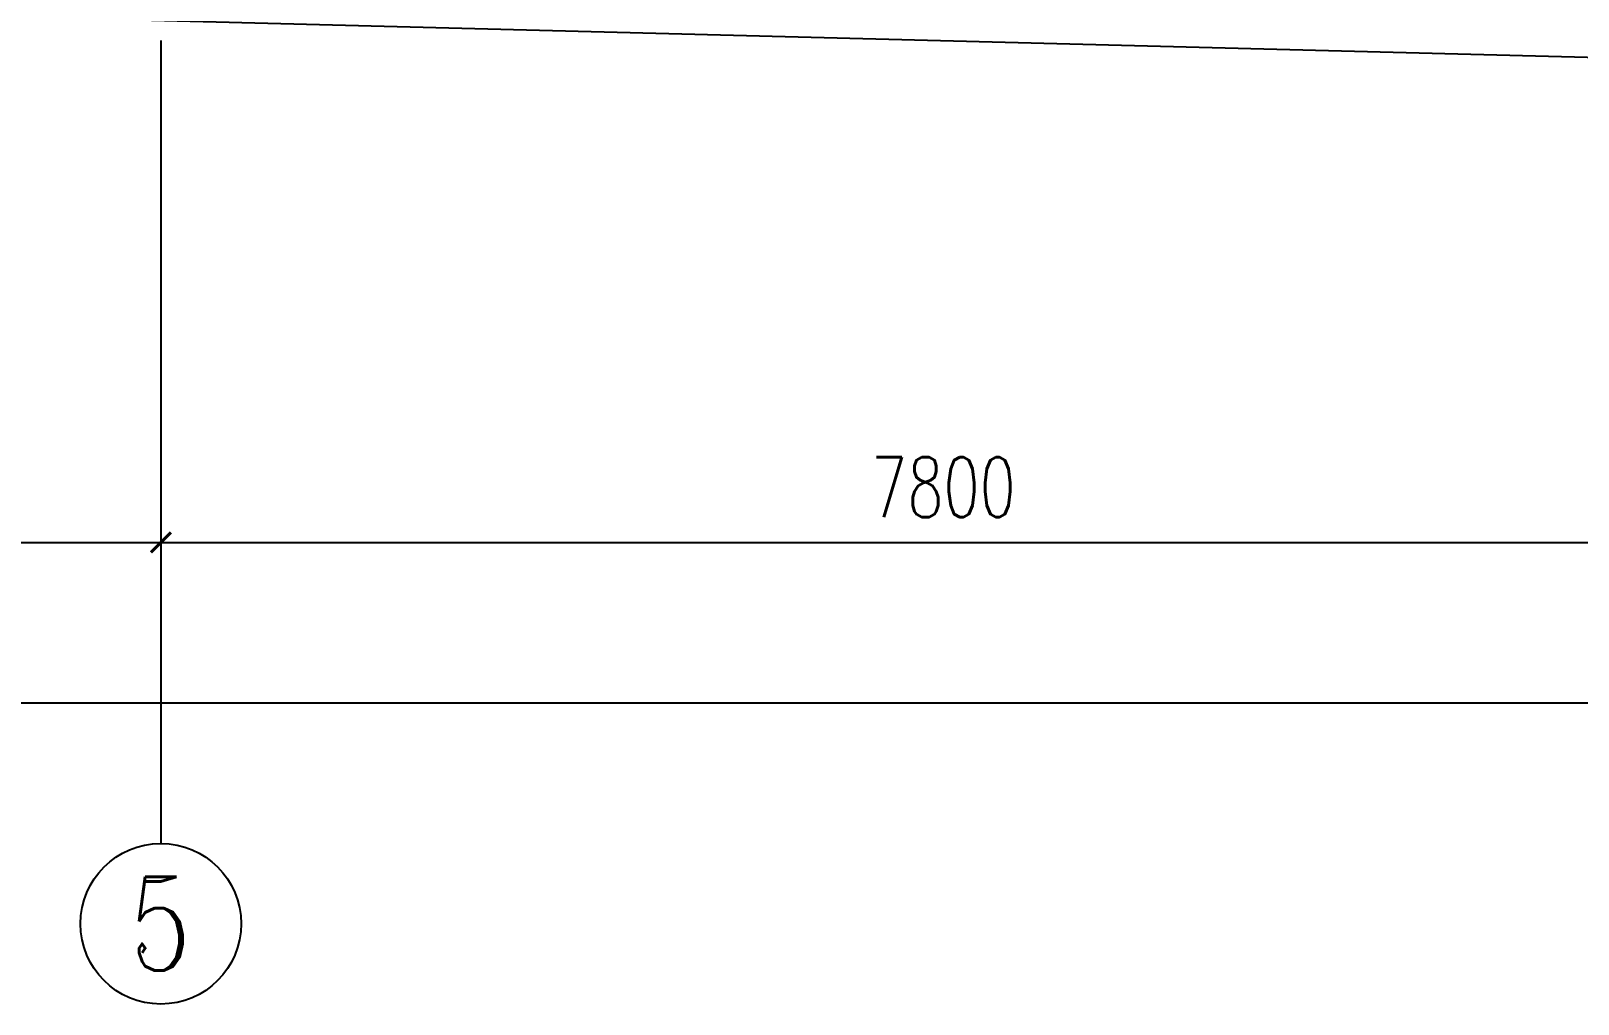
# Model space of a CAD drawing. Header units: millimetres. Extents: x 2680932 to 6187768, y 127588 to 383208.
# Drawn here: x 3068982 to 3076691, y 141527 to 146375 of the extents above; entities that cross this region are included whole.
import ezdxf
from ezdxf.enums import TextEntityAlignment as Align

# ---------------------------------------------------------------- set-up
doc = ezdxf.new("R2010")
doc.units = ezdxf.units.MM
doc.header["$LTSCALE"] = 20
for name, color, linetype in [('AXIS', 3, 'Continuous'), ('AXIS_TEXT', 7, 'Continuous'), ('装饰一', 201, 'Continuous')]:
    doc.layers.add(name, color=color, linetype=linetype)
doc.styles.add('_TCH_AXIS', font='COMPLEX', dxfattribs={"bigfont": 'GBCBIG'})
doc.styles.add('_TCH_DIM_T3', font='SIMPLEX', dxfattribs={"width": 0.705882, "bigfont": 'GBCBIG'})
doc.styles.add('COMPLEX', font='complex')
doc.dimstyles.new('_TCH_ARCH&&100', dxfattribs={"dimtxt": 297.5, "dimasz": 100, "dimexe": 250, "dimexo": 300, "dimgap": 126.25, "dimtad": 1, "dimdec": 0, "dimzin": 0, "dimdsep": 46, "dimtxsty": '_TCH_DIM_T3', "dimblk": 'ARCHTICK', "dimcen": 0.09, "dimclrt": 7, "dimazin": 2, "dimtfac": 1, "dimtdec": 0, "dimtix": 1, "dimtmove": 2, "dimatfit": 3, "dimfxl": 1, "dimtolj": 1, "dimtzin": 0, "dimarcsym": 0})

# ---------------------------------------------------------------- blocks, each defined once
blk = doc.blocks.new('_ArchTick')
at = {"color": 0, "linetype": 'ByBlock', "lineweight": -3, "const_width": 0.15}
blk.add_lwpolyline([(-0.5, -0.5), (0.5, 0.5)], dxfattribs=at)
blk = doc.blocks.new('*D320')
at = {"layer": 'AXIS', "color": 0, "lineweight": -2, "transparency": 16777216}
for p, q in [((3065079.1, 146027), (3065079.1, 143577)), ((3069629.1, 146027), (3069629.1, 143577)), ((3065079.1, 143827), (3069629.1, 143827))]:
    blk.add_line(p, q, dxfattribs=at)
at = {"layer": 'Defpoints', "color": 0, "transparency": 16777216}
for p in [(3065079.1, 146327), (3069629.1, 146327), (3069629.1, 143827)]:
    blk.add_point(p, dxfattribs=at)
at = {"layer": 'AXIS', "color": 0, "lineweight": -2, "transparency": 16777216, "xscale": 100, "yscale": 100, "zscale": 100, "rotation": 180}
blk.add_blockref('_ArchTick', (3065079.1, 143827), dxfattribs=at)
at = {"layer": 'AXIS', "color": 0, "lineweight": -2, "transparency": 16777216, "xscale": 100, "yscale": 100, "zscale": 100}
blk.add_blockref('_ArchTick', (3069629.1, 143827), dxfattribs=at)
at = {"layer": 'AXIS', "color": 7, "transparency": 16777216, "insert": (3067354.1, 144102), "char_height": 297.5, "attachment_point": 5, "style": '_TCH_DIM_T3'}
blk.add_mtext('\\A1;4550', dxfattribs=at)
blk = doc.blocks.new('*D321')
at = {"layer": 'AXIS', "color": 0, "lineweight": -2, "transparency": 16777216}
for p, q in [((3069629.1, 146027), (3069629.1, 143577)), ((3077429.1, 146027), (3077429.1, 143577)), ((3069629.1, 143827), (3077429.1, 143827))]:
    blk.add_line(p, q, dxfattribs=at)
at = {"layer": 'Defpoints', "color": 0, "transparency": 16777216}
for p in [(3069629.1, 146327), (3077429.1, 146327), (3077429.1, 143827)]:
    blk.add_point(p, dxfattribs=at)
at = {"layer": 'AXIS', "color": 0, "lineweight": -2, "transparency": 16777216, "xscale": 100, "yscale": 100, "zscale": 100, "rotation": 180}
blk.add_blockref('_ArchTick', (3069629.1, 143827), dxfattribs=at)
at = {"layer": 'AXIS', "color": 0, "lineweight": -2, "transparency": 16777216, "xscale": 100, "yscale": 100, "zscale": 100}
blk.add_blockref('_ArchTick', (3077429.1, 143827), dxfattribs=at)
at = {"layer": 'AXIS', "color": 7, "transparency": 16777216, "insert": (3073529.1, 144102), "char_height": 297.5, "attachment_point": 5, "style": '_TCH_DIM_T3'}
blk.add_mtext('\\A1;7800', dxfattribs=at)
blk = doc.blocks.new('*D327')
at = {"layer": 'AXIS', "color": 0, "lineweight": -2, "transparency": 16777216}
for p, q in [((3065079.1, 146027), (3065079.1, 142777)), ((3116429.1, 146027), (3116429.1, 142777)), ((3065079.1, 143027), (3116429.1, 143027))]:
    blk.add_line(p, q, dxfattribs=at)
at = {"layer": 'Defpoints', "color": 0, "transparency": 16777216}
for p in [(3065079.1, 146327), (3116429.1, 146327), (3116429.1, 143027)]:
    blk.add_point(p, dxfattribs=at)
at = {"layer": 'AXIS', "color": 0, "lineweight": -2, "transparency": 16777216, "xscale": 100, "yscale": 100, "zscale": 100, "rotation": 180}
blk.add_blockref('_ArchTick', (3065079.1, 143027), dxfattribs=at)
at = {"layer": 'AXIS', "color": 0, "lineweight": -2, "transparency": 16777216, "xscale": 100, "yscale": 100, "zscale": 100}
blk.add_blockref('_ArchTick', (3116429.1, 143027), dxfattribs=at)
at = {"layer": 'AXIS', "color": 7, "transparency": 16777216, "insert": (3090754.1, 143302), "char_height": 297.5, "attachment_point": 5, "style": '_TCH_DIM_T3'}
blk.add_mtext('\\A1;51350', dxfattribs=at)
blk = doc.blocks.new('_AXISO')
blk.add_circle((0, 0), 0.5)
at = {"layer": 'AXIS_TEXT', "style": 'COMPLEX', "width": 1.041667}
blk.add_attdef('A', text='', height=0.56, dxfattribs=at).set_placement((-0.25, -0.28), (0.25, -0.28), align=Align.FIT)

msp = doc.modelspace()

# ---------------------------------------------------------------- linework, layer by layer
at = {"layer": 'AXIS'}
msp.add_line((3069629.1, 146327), (3069629.1, 142327), dxfattribs=at)
at = {"layer": '装饰一'}
msp.add_lwpolyline([(3118431, 178935.7), (3117843.2, 206444, 0.419225), (3115663, 208497.6), (3089588.7, 207494.7, 0.18894), (3088585.7, 207056.5), (3064713.2, 183184, 0.195167), (3064274, 182145), (3063786.7, 148357.2, 0.410933), (3065540.4, 146531.9), (3093206.1, 145822.5, 0.455994), (3095651.8, 148496.8), (3095284, 151684.5, -0.433347), (3116442.2, 176793.8, 0.405051)], format="xyb", close=True, dxfattribs=at)

# ---------------------------------------------------------------- block references
at = {"layer": 'AXIS'}
ref = msp.add_blockref('_AXISO', (3069629.1, 141927), dxfattribs=dict(at, xscale=800, yscale=800, zscale=800))
ref.add_attrib('A', '5', dxfattribs={"layer": 'AXIS_TEXT', "height": 465.9, "style": '_TCH_AXIS'}).set_placement((3069473.8, 141694.1), (3069784.4, 141694.1), align=Align.FIT)

# ---------------------------------------------------------------- dimensions: what is measured, and where the dimension line sits
for p1, p2, distance, picture, middle in [((3065079.1, 146327), (3069629.1, 146327), -2500, '*D320', (3067354.1, 144102)), ((3065079.1, 146327), (3116429.1, 146327), -3300, '*D327', (3090754.1, 143302)), ((3069629.1, 146327), (3077429.1, 146327), -2500, '*D321', (3073529.1, 144102))]:
    dim = msp.add_aligned_dim(p1=p1, p2=p2, distance=distance, dimstyle='_TCH_ARCH&&100', dxfattribs=at)
    dim.commit()
    dim.dimension.update_dxf_attribs({"geometry": picture, "text_midpoint": middle})

doc.saveas('drawing.dxf')
